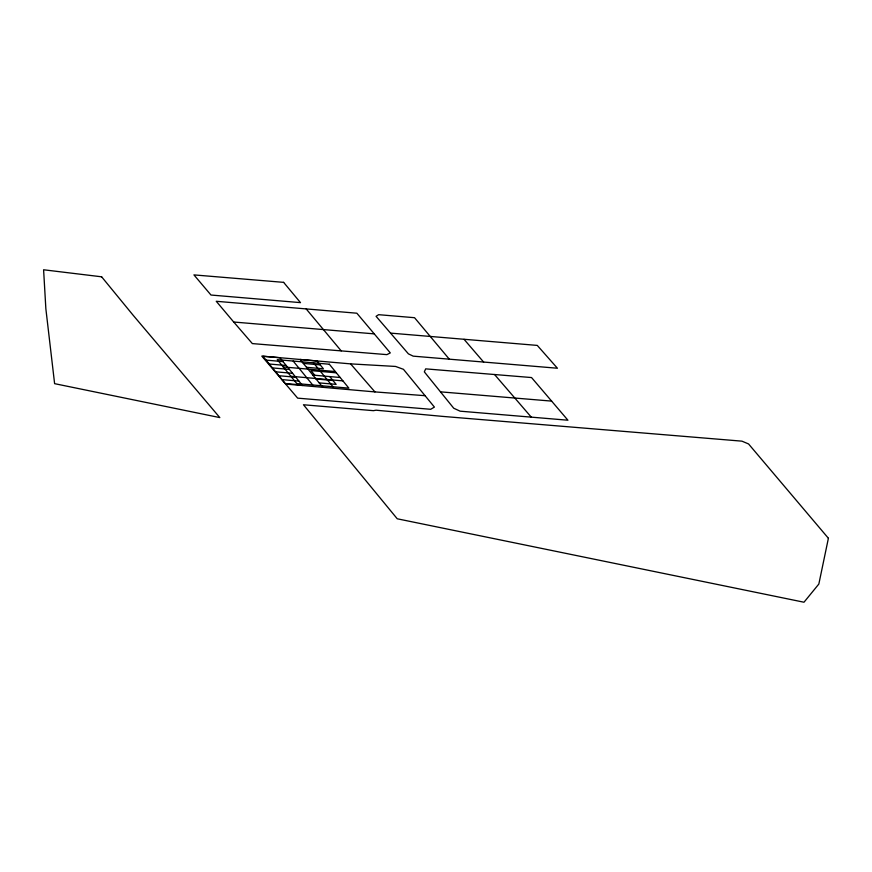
<?xml version="1.0" encoding="UTF-8"?>
<svg xmlns="http://www.w3.org/2000/svg" width="872" height="872" viewBox="0 0 872 872"><rect width="100%" height="100%" fill="white"/><g stroke="black" fill="none" stroke-linecap="round" stroke-linejoin="round"><path stroke-width="1.31" d="M350.588 363.875L395.572 366.447L403.453 369.314L434.409 407.082L430.703 409.295L297.657 398.144L261.807 356.125L350.588 363.875L374.927 391.91L425.111 395.692M390.678 333.126L537.272 345.41L557.426 368.235L413.186 356.147L408.412 353.858L376.072 316.318L378.633 314.683L414.538 317.702L449.342 359.21M494.555 374.524L531.538 377.554L567.923 420.217L460.1 411.17L453.723 408.227L424.315 371.853L425.7 368.867L494.555 374.524L531.342 417.219M551.627 401.109L440.524 391.855M374.262 333.867L233.707 322.019L216.256 301.287L356.855 313.212L390.296 352.909L386.874 354.632L252.346 343.59L233.707 322.019M300.132 359.493L317.037 360.986L323.403 368.791L306.497 367.297M266.113 360.125L283.019 361.608M303.314 363.395L320.22 364.888M269.295 364.016L286.201 365.51M283.226 366.938L335.284 371.527M336.352 372.824L310.988 370.589L314.803 375.265M272.478 367.919L289.384 369.412M275.661 371.821L292.567 373.303M312.863 375.091L340.167 377.5M290.867 376.29L342.925 380.879M278.844 375.723L295.75 377.205M316.046 378.993L332.951 380.486M282.027 379.614L298.933 381.108M319.228 382.895L336.134 384.378L329.769 376.584M302.115 385.01L285.209 383.517L262.93 356.223L279.836 357.716L302.551 385.533M285.635 384.04L374.927 391.91M464.057 339.328L483.644 362.098M306.181 308.917L341.192 350.882M313.462 362.839L332.995 386.765M300.11 359.471L322.836 387.321M293.166 361.052L312.699 384.977M828.4 538.264L818.841 584.044L803.995 602.225L397.24 518.786L303.456 404.761L373.401 410.668L376.072 410.2L442.017 416.336L741.93 441.156L748.558 443.946L828.4 538.264M283.618 282.354L193.944 274.898L210.98 295.03L300.491 302.628L283.618 282.354M329.344 364.234L277.285 359.656L296.818 383.582L348.876 388.16L329.344 364.234M101.632 276.805L43.6 269.775L45.856 308.732L54.609 383.658L219.809 417.59L133.209 315.326L101.632 276.805"/></g></svg>
